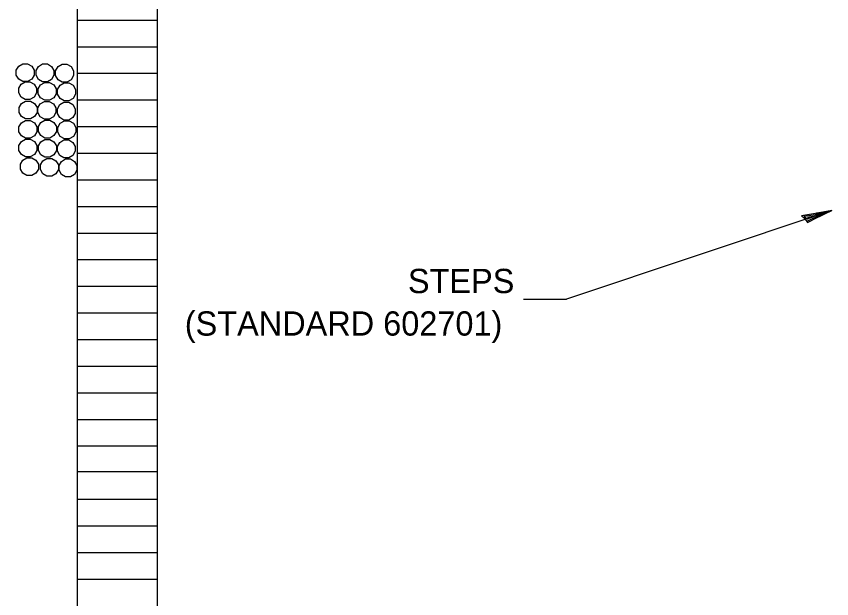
# Model space of a CAD drawing. Extents: x 0 to 2.83, y 0 to 1.83.
# Drawn here: x 0.6725 to 1.1203, y 0.486 to 0.8059 of the extents above; entities that cross this region are included whole.
import ezdxf

# ---------------------------------------------------------------- set-up
doc = ezdxf.new("R2010")
doc.units = 0
doc.layers.add('RD_Pr_Roadway_Notes', color=7, linetype='Continuous')
doc.layers.add('SH_General_Details', color=7, linetype='Continuous')

msp = doc.modelspace()

# ---------------------------------------------------------------- linework, layer by layer
at = {"layer": 'RD_Pr_Roadway_Notes'}
for p in [(1.12031, 0.69917), (0.95097, 0.65052)]:
    msp.add_line(p, (0.97462, 0.65052), dxfattribs=at)
for points in [[(1.10572, 0.69453), (1.10693, 0.69253), (1.11276, 0.69551), (1.12031, 0.69917), (1.1115, 0.69751), (1.10368, 0.69634), (1.10572, 0.69453), (1.10685, 0.69332), (1.115, 0.69741), (1.10509, 0.69593), (1.10709, 0.69455), (1.11094, 0.69611), (1.10696, 0.69542)], [(1.11301, 0.69685), (1.11362, 0.69585), (1.11653, 0.69734), (1.12031, 0.69917), (1.1159, 0.69834), (1.11199, 0.69776), (1.11301, 0.69685), (1.11358, 0.69624), (1.11765, 0.69829), (1.1127, 0.69755), (1.1137, 0.69686), (1.11562, 0.69764), (1.11363, 0.69729)]]:
    msp.add_lwpolyline(points, dxfattribs=at)
at = {"layer": 'SH_General_Details'}
for p, q in [((0.70599, 0.87682), (0.70599, 0.39441)), ((0.74988, 0.87682), (0.74988, 0.39441)), ((0.70599, 0.80377), (0.74988, 0.80377)), ((0.70599, 0.78915), (0.74988, 0.78915)), ((0.6738, 0.77849), (0.67604, 0.77981)), ((0.67604, 0.77981), (0.67867, 0.77981)), ((0.67867, 0.77981), (0.68098, 0.77849)), ((0.68466, 0.77836), (0.6869, 0.77968)), ((0.6869, 0.77968), (0.68953, 0.77968)), ((0.68953, 0.77968), (0.69183, 0.77836)), ((0.69539, 0.77823), (0.69763, 0.77955)), ((0.69763, 0.77955), (0.70026, 0.77955)), ((0.70026, 0.77955), (0.70256, 0.77823)), ((0.67248, 0.77626), (0.6738, 0.77849)), ((0.67248, 0.77362), (0.67248, 0.77626)), ((0.68098, 0.77849), (0.68229, 0.77626)), ((0.68229, 0.77626), (0.68229, 0.77362)), ((0.68335, 0.77613), (0.68466, 0.77836)), ((0.68335, 0.77349), (0.68335, 0.77613)), ((0.69183, 0.77836), (0.69315, 0.77613)), ((0.69315, 0.77613), (0.69315, 0.77349)), ((0.69407, 0.77599), (0.69539, 0.77823)), ((0.69407, 0.77336), (0.69407, 0.77599)), ((0.70256, 0.77823), (0.70388, 0.77599)), ((0.70388, 0.77599), (0.70388, 0.77336)), ((0.6738, 0.77132), (0.67248, 0.77362)), ((0.67604, 0.77001), (0.6738, 0.77132)), ((0.68098, 0.77132), (0.67867, 0.77001)), ((0.68229, 0.77362), (0.68098, 0.77132)), ((0.68466, 0.77119), (0.68335, 0.77349)), ((0.6869, 0.76987), (0.68466, 0.77119)), ((0.69183, 0.77119), (0.68953, 0.76987)), ((0.69315, 0.77349), (0.69183, 0.77119)), ((0.69539, 0.77106), (0.69407, 0.77336)), ((0.69763, 0.76974), (0.69539, 0.77106)), ((0.70256, 0.77106), (0.70026, 0.76974)), ((0.70388, 0.77336), (0.70256, 0.77106)), ((0.70599, 0.77455), (0.74988, 0.77455)), ((0.6738, 0.76638), (0.67512, 0.76862)), ((0.6738, 0.76375), (0.6738, 0.76638)), ((0.67512, 0.76862), (0.67736, 0.76994)), ((0.67867, 0.77001), (0.67604, 0.77001)), ((0.67736, 0.76994), (0.67999, 0.76994)), ((0.67999, 0.76994), (0.68229, 0.76862)), ((0.68229, 0.76862), (0.68361, 0.76638)), ((0.68361, 0.76638), (0.68361, 0.76375)), ((0.68453, 0.76599), (0.68585, 0.76823)), ((0.68453, 0.76336), (0.68453, 0.76599)), ((0.68585, 0.76823), (0.68808, 0.76954)), ((0.68953, 0.76987), (0.6869, 0.76987)), ((0.68808, 0.76954), (0.69072, 0.76954)), ((0.69072, 0.76954), (0.69302, 0.76823)), ((0.69302, 0.76823), (0.69434, 0.76599)), ((0.69434, 0.76599), (0.69434, 0.76336)), ((0.69519, 0.76573), (0.69651, 0.76796)), ((0.69651, 0.76796), (0.69875, 0.76928)), ((0.70026, 0.76974), (0.69763, 0.76974)), ((0.69875, 0.76928), (0.70138, 0.76928)), ((0.70138, 0.76928), (0.70368, 0.76796)), ((0.70368, 0.76796), (0.705, 0.76573)), ((0.67512, 0.76145), (0.6738, 0.76375)), ((0.67736, 0.76013), (0.67512, 0.76145)), ((0.68229, 0.76145), (0.67999, 0.76013)), ((0.68361, 0.76375), (0.68229, 0.76145)), ((0.68585, 0.76105), (0.68453, 0.76336)), ((0.69434, 0.76336), (0.69302, 0.76105)), ((0.69519, 0.76309), (0.69519, 0.76573)), ((0.69651, 0.76079), (0.69519, 0.76309)), ((0.705, 0.76309), (0.70368, 0.76079)), ((0.705, 0.76573), (0.705, 0.76309)), ((0.67406, 0.75572), (0.67538, 0.75796)), ((0.67538, 0.75796), (0.67762, 0.75928)), ((0.67999, 0.76013), (0.67736, 0.76013)), ((0.67762, 0.75928), (0.68025, 0.75928)), ((0.68025, 0.75928), (0.68256, 0.75796)), ((0.68256, 0.75796), (0.68387, 0.75572)), ((0.68433, 0.75559), (0.68565, 0.75783)), ((0.68565, 0.75783), (0.68789, 0.75914)), ((0.68808, 0.75974), (0.68585, 0.76105)), ((0.68789, 0.75914), (0.69052, 0.75914)), ((0.69072, 0.75974), (0.68808, 0.75974)), ((0.69052, 0.75914), (0.69282, 0.75783)), ((0.69302, 0.76105), (0.69072, 0.75974)), ((0.69282, 0.75783), (0.69414, 0.75559)), ((0.69506, 0.75513), (0.69638, 0.75737)), ((0.69638, 0.75737), (0.69861, 0.75869)), ((0.69875, 0.75948), (0.69651, 0.76079)), ((0.69861, 0.75869), (0.70125, 0.75869)), ((0.70138, 0.75948), (0.69875, 0.75948)), ((0.70125, 0.75869), (0.70355, 0.75737)), ((0.70368, 0.76079), (0.70138, 0.75948)), ((0.70355, 0.75737), (0.70487, 0.75513)), ((0.70599, 0.75993), (0.74988, 0.75993)), ((0.67406, 0.75309), (0.67406, 0.75572)), ((0.67538, 0.75079), (0.67406, 0.75309)), ((0.68387, 0.75309), (0.68256, 0.75079)), ((0.68387, 0.75572), (0.68387, 0.75309)), ((0.68433, 0.75296), (0.68433, 0.75559)), ((0.68565, 0.75066), (0.68433, 0.75296)), ((0.69414, 0.75296), (0.69282, 0.75066)), ((0.69414, 0.75559), (0.69414, 0.75296)), ((0.69506, 0.7525), (0.69506, 0.75513)), ((0.69638, 0.75019), (0.69506, 0.7525)), ((0.70487, 0.7525), (0.70355, 0.75019)), ((0.70487, 0.75513), (0.70487, 0.7525)), ((0.67525, 0.74737), (0.67749, 0.74868)), ((0.67762, 0.74947), (0.67538, 0.75079)), ((0.67749, 0.74868), (0.68012, 0.74868)), ((0.68025, 0.74947), (0.67762, 0.74947)), ((0.68012, 0.74868), (0.68242, 0.74737)), ((0.68256, 0.75079), (0.68025, 0.74947)), ((0.68789, 0.74934), (0.68565, 0.75066)), ((0.68598, 0.7475), (0.68822, 0.74881)), ((0.69052, 0.74934), (0.68789, 0.74934)), ((0.68822, 0.74881), (0.69085, 0.74881)), ((0.69282, 0.75066), (0.69052, 0.74934)), ((0.69085, 0.74881), (0.69315, 0.7475)), ((0.69861, 0.74888), (0.69638, 0.75019)), ((0.69664, 0.7471), (0.69888, 0.74842)), ((0.70125, 0.74888), (0.69861, 0.74888)), ((0.69888, 0.74842), (0.70151, 0.74842)), ((0.70355, 0.75019), (0.70125, 0.74888)), ((0.70151, 0.74842), (0.70381, 0.7471)), ((0.67393, 0.74513), (0.67525, 0.74737)), ((0.67393, 0.7425), (0.67393, 0.74513)), ((0.68242, 0.74737), (0.68374, 0.74513)), ((0.68374, 0.74513), (0.68374, 0.7425)), ((0.68466, 0.74526), (0.68598, 0.7475)), ((0.68466, 0.74263), (0.68466, 0.74526)), ((0.69315, 0.7475), (0.69447, 0.74526)), ((0.69447, 0.74526), (0.69447, 0.74263)), ((0.69532, 0.74487), (0.69664, 0.7471)), ((0.69532, 0.74223), (0.69532, 0.74487)), ((0.70381, 0.7471), (0.70513, 0.74487)), ((0.70513, 0.74487), (0.70513, 0.74223)), ((0.70599, 0.74526), (0.74988, 0.74526)), ((0.67525, 0.74019), (0.67393, 0.7425)), ((0.67749, 0.73887), (0.67525, 0.74019)), ((0.68242, 0.74019), (0.68012, 0.73887)), ((0.68374, 0.7425), (0.68242, 0.74019)), ((0.68598, 0.74032), (0.68466, 0.74263)), ((0.68822, 0.73901), (0.68598, 0.74032)), ((0.69085, 0.73901), (0.68822, 0.73901)), ((0.69315, 0.74032), (0.69085, 0.73901)), ((0.69447, 0.74263), (0.69315, 0.74032)), ((0.69664, 0.73993), (0.69532, 0.74223)), ((0.69888, 0.73861), (0.69664, 0.73993)), ((0.70381, 0.73993), (0.70151, 0.73861)), ((0.70513, 0.74223), (0.70381, 0.73993)), ((0.67393, 0.73486), (0.67525, 0.7371)), ((0.67393, 0.73223), (0.67393, 0.73486)), ((0.67525, 0.7371), (0.67749, 0.73842)), ((0.68012, 0.73887), (0.67749, 0.73887)), ((0.67749, 0.73842), (0.68012, 0.73842)), ((0.68012, 0.73842), (0.68242, 0.7371)), ((0.68242, 0.7371), (0.68374, 0.73486)), ((0.68374, 0.73486), (0.68374, 0.73223)), ((0.68466, 0.73473), (0.68598, 0.73697)), ((0.68466, 0.7321), (0.68466, 0.73473)), ((0.68598, 0.73697), (0.68822, 0.73828)), ((0.68822, 0.73828), (0.69085, 0.73828)), ((0.69085, 0.73828), (0.69315, 0.73697)), ((0.69315, 0.73697), (0.69447, 0.73473)), ((0.69447, 0.73473), (0.69447, 0.7321)), ((0.69506, 0.7344), (0.69638, 0.73664)), ((0.69638, 0.73664), (0.69861, 0.73795)), ((0.69861, 0.73795), (0.70125, 0.73795)), ((0.70151, 0.73861), (0.69888, 0.73861)), ((0.70125, 0.73795), (0.70355, 0.73664)), ((0.70355, 0.73664), (0.70487, 0.7344)), ((0.67525, 0.72992), (0.67393, 0.73223)), ((0.68374, 0.73223), (0.68242, 0.72992)), ((0.68598, 0.72979), (0.68466, 0.7321)), ((0.69447, 0.7321), (0.69315, 0.72979)), ((0.69506, 0.73177), (0.69506, 0.7344)), ((0.69638, 0.72946), (0.69506, 0.73177)), ((0.70487, 0.73177), (0.70355, 0.72946)), ((0.70487, 0.7344), (0.70487, 0.73177)), ((0.70599, 0.73065), (0.74988, 0.73065)), ((0.67479, 0.72459), (0.67611, 0.72683)), ((0.67749, 0.72861), (0.67525, 0.72992)), ((0.67611, 0.72683), (0.67835, 0.72815)), ((0.68012, 0.72861), (0.67749, 0.72861)), ((0.67835, 0.72815), (0.68098, 0.72815)), ((0.68242, 0.72992), (0.68012, 0.72861)), ((0.68098, 0.72815), (0.68328, 0.72683)), ((0.68328, 0.72683), (0.68459, 0.72459)), ((0.68578, 0.72426), (0.6871, 0.7265)), ((0.68822, 0.72848), (0.68598, 0.72979)), ((0.6871, 0.7265), (0.68933, 0.72782)), ((0.69085, 0.72848), (0.68822, 0.72848)), ((0.68933, 0.72782), (0.69197, 0.72782)), ((0.69315, 0.72979), (0.69085, 0.72848)), ((0.69197, 0.72782), (0.69427, 0.7265)), ((0.69427, 0.7265), (0.69559, 0.72426)), ((0.69598, 0.72394), (0.6973, 0.72617)), ((0.69861, 0.72815), (0.69638, 0.72946)), ((0.6973, 0.72617), (0.69954, 0.72749)), ((0.70125, 0.72815), (0.69861, 0.72815)), ((0.69954, 0.72749), (0.70217, 0.72749)), ((0.70355, 0.72946), (0.70125, 0.72815)), ((0.70217, 0.72749), (0.70447, 0.72617)), ((0.70447, 0.72617), (0.70579, 0.72394)), ((0.67479, 0.72196), (0.67479, 0.72459)), ((0.67611, 0.71966), (0.67479, 0.72196)), ((0.68459, 0.72196), (0.68328, 0.71966)), ((0.68459, 0.72459), (0.68459, 0.72196)), ((0.68578, 0.72163), (0.68578, 0.72426)), ((0.6871, 0.71933), (0.68578, 0.72163)), ((0.69559, 0.72163), (0.69427, 0.71933)), ((0.69559, 0.72426), (0.69559, 0.72163)), ((0.69598, 0.7213), (0.69598, 0.72394)), ((0.6973, 0.719), (0.69598, 0.7213)), ((0.70579, 0.7213), (0.70447, 0.719)), ((0.70579, 0.72394), (0.70579, 0.7213)), ((0.67835, 0.71834), (0.67611, 0.71966)), ((0.68098, 0.71834), (0.67835, 0.71834)), ((0.68328, 0.71966), (0.68098, 0.71834)), ((0.68933, 0.71801), (0.6871, 0.71933)), ((0.69197, 0.71801), (0.68933, 0.71801)), ((0.69427, 0.71933), (0.69197, 0.71801)), ((0.69954, 0.71768), (0.6973, 0.719)), ((0.70217, 0.71768), (0.69954, 0.71768)), ((0.70447, 0.719), (0.70217, 0.71768)), ((0.70599, 0.71604), (0.74988, 0.71604)), ((0.70599, 0.70143), (0.74988, 0.70143)), ((0.70599, 0.68682), (0.74988, 0.68682)), ((0.70599, 0.67221), (0.74988, 0.67221)), ((0.70599, 0.6576), (0.74988, 0.6576)), ((0.70599, 0.64299), (0.74988, 0.64299)), ((0.70599, 0.62831), (0.74988, 0.62831)), ((0.70599, 0.6137), (0.74988, 0.6137)), ((0.70599, 0.59909), (0.74988, 0.59909)), ((0.70599, 0.58448), (0.74988, 0.58448)), ((0.70599, 0.56987), (0.74988, 0.56987)), ((0.70599, 0.55578), (0.74988, 0.55578)), ((0.70599, 0.54065), (0.74988, 0.54065)), ((0.70599, 0.52604), (0.74988, 0.52604)), ((0.70599, 0.51136), (0.74988, 0.51136)), ((0.70599, 0.49675), (0.74988, 0.49675))]:
    msp.add_line(p, q, dxfattribs=at)

# ---------------------------------------------------------------- texts
at = {"layer": 'RD_Pr_Roadway_Notes'}
for s, height, p in [('STEPS', 0.013333, (0.88757, 0.65382)), ('(STANDARD 602701)', 0.0133333, (0.76502, 0.63048))]:
    msp.add_text(s, height=height, dxfattribs=at).set_placement(p)

doc.saveas('drawing.dxf')
